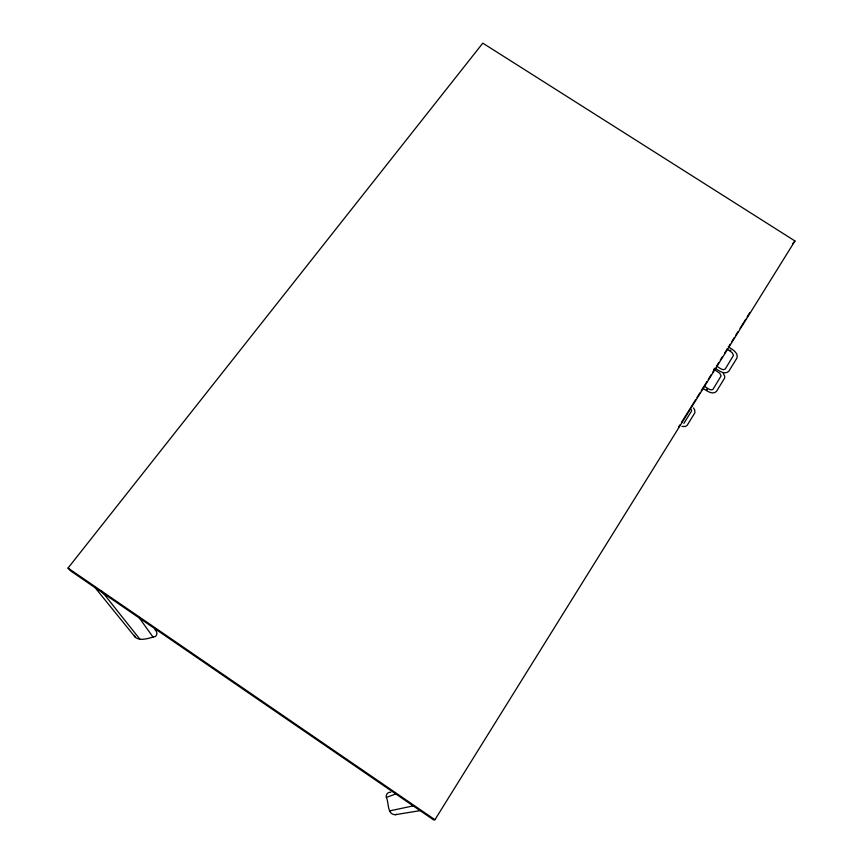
<?xml version="1.0" encoding="UTF-8"?>
<svg xmlns="http://www.w3.org/2000/svg" width="863" height="863" viewBox="0 0 863 863"><rect width="100%" height="100%" fill="white"/><g stroke="black" fill="none" stroke-linecap="round" stroke-linejoin="round"><path stroke-width="1.29" d="M714.909 368.113C718.458 370.421 724.715 375.308 728.782 371.284L736.916 358.113C738.847 352.751 731.878 349.127 728.286 346.829M730.076 350.022L730.821 350.518M678.652 426.991L680.066 424.725M681.479 422.449L695.589 399.785M696.991 397.509L699.817 392.978M701.231 390.712L706.873 381.64M708.286 379.375L711.101 374.833M712.514 372.568L714.629 369.17M716.754 365.772L718.868 362.363M720.281 360.098L722.396 356.699M724.51 353.301L726.624 349.893M728.739 346.495L730.152 344.229M731.565 341.964L734.381 337.422M735.794 335.157L737.908 331.759M740.033 328.361L745.675 319.288M747.088 317.023L749.904 312.482M434.93 819.731L794.963 240.971L482.805 43.15L68.037 568.059L70.194 570.594L433.539 819.85L434.93 819.731L68.037 568.059M706.387 389.202L707.487 389.742M683.884 423.388L691.5 411.155L691.49 409.752M792.504 243.862L794.963 240.971M420.087 810.637L395.297 814.694C386.883 814.758 389.03 802.363 386.344 797.401L396.193 793.82M395.297 814.694L396.408 814.359M94.304 586.7L135.415 637.412C140.949 641.576 149.375 637.822 155.372 636.506C157.681 634.834 157.217 631.155 154.898 629.71M389.731 810.864L414.067 805.697M390.81 792.256C387.994 791.803 385.524 794.683 386.344 797.401M681.997 426.419L685.395 426.516L687.185 425.286L694.888 412.773L694.726 410.011L693.485 407.951M726.808 348.986L732.104 352.589L733.539 355.297L725.254 368.997C723 371.219 718.911 367.379 716.387 365.955M713.669 369.127L719.731 373.237L721.112 375.869L713.043 389.224C710.853 391.403 706.894 387.67 704.467 386.29M703.032 388.361C706.463 390.615 712.525 395.34 716.452 391.424L724.607 378.123L724.726 376.214L723.118 373.043M101.629 591.09L139.763 639.052M138.447 616.754L153.247 637.358M135.415 637.412L134.38 635.351"/></g></svg>
